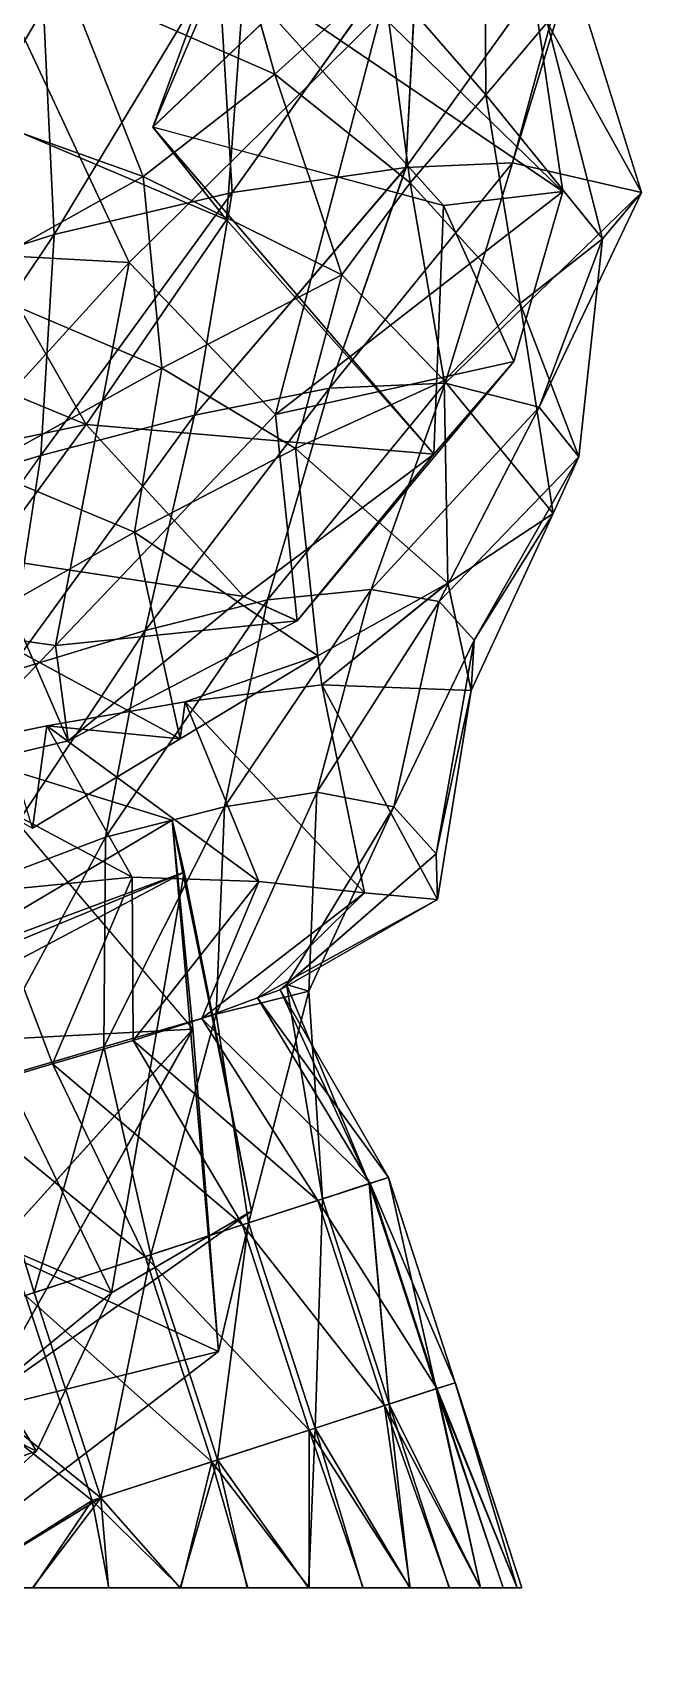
# Model space of a CAD drawing. Header units: metres. Extents: x -17 to 48, y -1 to 120.
# Drawn here: x 13.68 to 17.91, y -0.49 to 10.81 of the extents above; entities that cross this region are included whole.
import ezdxf

# ---------------------------------------------------------------- set-up
doc = ezdxf.new("R2010")
doc.units = ezdxf.units.M

msp = doc.modelspace()

# ---------------------------------------------------------------- linework, layer by layer
for points in [[(12.4958, 10.5227, 4.25521), (13.7585, 10.9759, 4.05256), (13.3732, 12.5037, 3.91845), (13.3733, 12.5038, 3.91855)], [(15.3671, 10.519, -5.89908), (13.9216, 11.1535, -7.19737), (14.9835, 11.8779, -6.275), (14.9836, 11.878, -6.2749)], [(16.1179, 11.2004, -4.66336), (15.3671, 10.519, -5.89908), (14.9835, 11.8779, -6.275), (14.9836, 11.878, -6.2749)], [(16.8323, 10.375, -2.85809), (16.1179, 11.2004, -4.66336), (16.8246, 11.9049, -3.23394), (16.8247, 11.905, -3.23384)], [(17.2585, 10.8785, -1.36343), (16.8323, 10.375, -2.85809), (16.8246, 11.9049, -3.23394), (16.8247, 11.905, -3.23384)], [(13.9216, 11.1535, -7.19737), (12.8045, 10.3958, -7.99098), (12.5829, 11.6429, -8.73798), (12.583, 11.643, -8.73788)], [(16.2782, 9.87084, 2.86378), (17.0173, 9.90158, 1.68117), (17.549, 11.6411, 1.80813), (17.5491, 11.6412, 1.80823)], [(16.2782, 9.87084, 2.86378), (17.549, 11.6411, 1.80813), (16.3639, 11.5147, 2.85095), (16.364, 11.5148, 2.85105)], [(17.0173, 9.90158, 1.68117), (17.4058, 11.3287, 0.263998), (17.549, 11.6411, 1.80813), (17.5491, 11.6412, 1.80823)], [(15.07, 9.69687, 3.5366), (16.3639, 11.5147, 2.85095), (14.9759, 11.2935, 3.39629), (14.976, 11.2936, 3.39639)], [(15.07, 9.69687, 3.5366), (16.2782, 9.87084, 2.86378), (16.3639, 11.5147, 2.85095), (16.364, 11.5148, 2.85105)], [(17.0173, 9.90158, 1.68117), (17.9144, 9.69568, 0.47882), (17.4058, 11.3287, 0.263998), (17.4059, 11.3288, 0.264098)], [(17.9144, 9.69568, 0.47882), (17.2585, 10.8785, -1.36343), (17.4058, 11.3287, 0.263998), (17.4059, 11.3288, 0.264098)], [(13.8332, 9.40473, 3.92781), (14.9759, 11.2935, 3.39629), (13.7585, 10.9759, 4.05256), (13.7586, 10.976, 4.05266)], [(13.8332, 9.40473, 3.92781), (15.07, 9.69687, 3.5366), (14.9759, 11.2935, 3.39629), (14.976, 11.2936, 3.39639)], [(16.3081, 9.76289, -4.2977), (15.3671, 10.519, -5.89908), (16.1179, 11.2004, -4.66336), (16.118, 11.2005, -4.66326)], [(16.8323, 10.375, -2.85809), (16.3081, 9.76289, -4.2977), (16.1179, 11.2004, -4.66336), (16.118, 11.2005, -4.66326)], [(14.4518, 9.80709, -6.91258), (12.8045, 10.3958, -7.99098), (13.9216, 11.1535, -7.19737), (13.9217, 11.1536, -7.19727)], [(15.3671, 10.519, -5.89908), (14.4518, 9.80709, -6.91258), (13.9216, 11.1535, -7.19737), (13.9217, 11.1536, -7.19727)], [(12.6193, 9.02025, 4.19173), (13.7585, 10.9759, 4.05256), (12.4958, 10.5227, 4.25521), (12.4959, 10.5228, 4.25531)], [(12.6193, 9.02025, 4.19173), (13.8332, 9.40473, 3.92781), (13.7585, 10.9759, 4.05256), (13.7586, 10.976, 4.05266)], [(17.6435, 9.37545, -1.13575), (16.8323, 10.375, -2.85809), (17.2585, 10.8785, -1.36343), (17.2586, 10.8786, -1.36333)], [(17.9144, 9.69568, 0.47882), (17.6435, 9.37545, -1.13575), (17.2585, 10.8785, -1.36343), (17.2586, 10.8786, -1.36333)], [(15.833, 9.12424, -5.62883), (14.4518, 9.80709, -6.91258), (15.3671, 10.519, -5.89908), (15.3672, 10.5191, -5.89898)], [(16.3081, 9.76289, -4.2977), (15.833, 9.12424, -5.62883), (15.3671, 10.519, -5.89908), (15.3672, 10.5191, -5.89898)], [(14.4518, 9.80709, -6.91258), (13.1549, 9.08289, -7.43593), (12.8045, 10.3958, -7.99098), (12.8046, 10.3959, -7.99088)], [(17.0717, 8.9249, -2.54912), (16.3081, 9.76289, -4.2977), (16.8323, 10.375, -2.85809), (16.8324, 10.3751, -2.85799)], [(17.6435, 9.37545, -1.13575), (17.0717, 8.9249, -2.54912), (16.8323, 10.375, -2.85809), (16.8324, 10.3751, -2.85799)], [(14.8095, 8.14967, 3.49026), (15.7468, 8.33616, 2.67079), (16.2782, 9.87084, 2.86378), (16.2783, 9.87094, 2.86388)], [(14.8095, 8.14967, 3.49026), (16.2782, 9.87084, 2.86378), (15.07, 9.69687, 3.5366), (15.0701, 9.69697, 3.5367)], [(15.7468, 8.33616, 2.67079), (16.5493, 8.37176, 1.66407), (17.0173, 9.90158, 1.68117), (17.0174, 9.90168, 1.68127)], [(15.7468, 8.33616, 2.67079), (17.0173, 9.90158, 1.68117), (16.2782, 9.87084, 2.86378), (16.2783, 9.87094, 2.86388)], [(16.5493, 8.37176, 1.66407), (17.9144, 9.69568, 0.47882), (17.0173, 9.90158, 1.68117), (17.0174, 9.90168, 1.68127)], [(14.5806, 8.47645, -6.23354), (13.1549, 9.08289, -7.43593), (14.4518, 9.80709, -6.91258), (14.4519, 9.80719, -6.91248)], [(15.833, 9.12424, -5.62883), (14.5806, 8.47645, -6.23354), (14.4518, 9.80709, -6.91258), (14.4519, 9.80719, -6.91248)], [(16.5435, 8.38961, -3.89029), (15.833, 9.12424, -5.62883), (16.3081, 9.76289, -4.2977), (16.3082, 9.76299, -4.2976)], [(17.0717, 8.9249, -2.54912), (16.5435, 8.38961, -3.89029), (16.3081, 9.76289, -4.2977), (16.3082, 9.76299, -4.2976)], [(13.7416, 7.87, 4.07121), (14.8095, 8.14967, 3.49026), (15.07, 9.69687, 3.5366), (15.0701, 9.69697, 3.5367)], [(13.7416, 7.87, 4.07121), (15.07, 9.69687, 3.5366), (13.8332, 9.40473, 3.92781), (13.8333, 9.40483, 3.92791)], [(16.5493, 8.37176, 1.66407), (17.2032, 8.20484, 0.582526), (17.9144, 9.69568, 0.47882), (17.9145, 9.69578, 0.47892)], [(17.2032, 8.20484, 0.582526), (17.6435, 9.37545, -1.13575), (17.9144, 9.69568, 0.47882), (17.9145, 9.69578, 0.47892)], [(12.569, 7.51751, 4.33301), (13.7416, 7.87, 4.07121), (13.8332, 9.40473, 3.92781), (13.8333, 9.40483, 3.92791)], [(12.569, 7.51751, 4.33301), (13.8332, 9.40473, 3.92781), (12.6193, 9.02025, 4.19173), (12.6194, 9.02035, 4.19183)], [(17.4782, 7.85966, -0.849536), (17.0717, 8.9249, -2.54912), (17.6435, 9.37545, -1.13575), (17.6436, 9.37556, -1.13565)], [(17.2032, 8.20484, 0.582526), (17.4782, 7.85966, -0.849536), (17.6435, 9.37545, -1.13575), (17.6436, 9.37556, -1.13565)], [(14.5806, 8.47645, -6.23354), (13.3268, 7.78075, -6.74732), (13.1549, 9.08289, -7.43593), (13.155, 9.08299, -7.43582)], [(15.5102, 7.91755, -4.69025), (14.5806, 8.47645, -6.23354), (15.833, 9.12424, -5.62883), (15.8331, 9.12434, -5.62873)], [(16.5435, 8.38961, -3.89029), (15.5102, 7.91755, -4.69025), (15.833, 9.12424, -5.62883), (15.8331, 9.12434, -5.62873)], [(17.3019, 7.46512, -2.2809), (16.5435, 8.38961, -3.89029), (17.0717, 8.9249, -2.54912), (17.0718, 8.925, -2.54902)], [(17.4782, 7.85966, -0.849536), (17.3019, 7.46512, -2.2809), (17.0717, 8.9249, -2.54912), (17.0718, 8.925, -2.54902)], [(14.3918, 7.33539, -5.25502), (13.3268, 7.78075, -6.74732), (14.5806, 8.47645, -6.23354), (14.5807, 8.47655, -6.23344)], [(15.5102, 7.91755, -4.69025), (14.3918, 7.33539, -5.25502), (14.5806, 8.47645, -6.23354), (14.5807, 8.47655, -6.23344)], [(15.3167, 6.86527, 2.77426), (16.0361, 6.93804, 1.83185), (16.5493, 8.37176, 1.66407), (16.5494, 8.37186, 1.66417)], [(15.3167, 6.86527, 2.77426), (16.5493, 8.37176, 1.66407), (15.7468, 8.33616, 2.67079), (15.7469, 8.33626, 2.67089)], [(16.5686, 6.9828, -3.43937), (15.5102, 7.91755, -4.69025), (16.5435, 8.38961, -3.89029), (16.5436, 8.38971, -3.89019)], [(16.0361, 6.93804, 1.83185), (17.2032, 8.20484, 0.582526), (16.5493, 8.37176, 1.66407), (16.5494, 8.37186, 1.66417)], [(17.3019, 7.46512, -2.2809), (16.5686, 6.9828, -3.43937), (16.5435, 8.38961, -3.89029), (16.5436, 8.38971, -3.89019)], [(14.4668, 6.65352, 3.60623), (15.3167, 6.86527, 2.77426), (15.7468, 8.33616, 2.67079), (15.7469, 8.33626, 2.67089)], [(14.4668, 6.65352, 3.60623), (15.7468, 8.33616, 2.67079), (14.8095, 8.14967, 3.49026), (14.8096, 8.14977, 3.49036)], [(13.5093, 6.36076, 4.2313), (14.4668, 6.65352, 3.60623), (14.8095, 8.14967, 3.49026), (14.8096, 8.14977, 3.49036)], [(13.5093, 6.36076, 4.2313), (14.8095, 8.14967, 3.49026), (13.7416, 7.87, 4.07121), (13.7417, 7.8701, 4.07131)], [(16.0361, 6.93804, 1.83185), (16.5089, 6.85488, 0.765178), (17.2032, 8.20484, 0.582526), (17.2033, 8.20494, 0.582626)], [(16.5089, 6.85488, 0.765178), (17.4782, 7.85966, -0.849536), (17.2032, 8.20484, 0.582526), (17.2033, 8.20494, 0.582626)], [(15.6654, 6.4768, -4.23672), (14.3918, 7.33539, -5.25502), (15.5102, 7.91755, -4.69025), (15.5103, 7.91765, -4.69015)], [(16.5686, 6.9828, -3.43937), (15.6654, 6.4768, -4.23672), (15.5102, 7.91755, -4.69025), (15.5103, 7.91765, -4.69015)], [(12.4344, 6.0333, 4.64008), (13.5093, 6.36076, 4.2313), (13.7416, 7.87, 4.07121), (13.7417, 7.8701, 4.07131)], [(12.4344, 6.0333, 4.64008), (13.7416, 7.87, 4.07121), (12.569, 7.51751, 4.33301), (12.5691, 7.51761, 4.33311)], [(16.5089, 6.85488, 0.765178), (16.7522, 6.58456, -0.516567), (17.4782, 7.85966, -0.849536), (17.4783, 7.85976, -0.849436)], [(16.7522, 6.58456, -0.516567), (17.3019, 7.46512, -2.2809), (17.4782, 7.85966, -0.849536), (17.4783, 7.85976, -0.849436)], [(14.3918, 7.33539, -5.25502), (13.2521, 6.6887, -5.72432), (13.3268, 7.78075, -6.74732), (13.3269, 7.78085, -6.74722)], [(16.7303, 6.2366, -1.72776), (16.5686, 6.9828, -3.43937), (17.3019, 7.46512, -2.2809), (17.302, 7.46522, -2.2808)], [(16.7522, 6.58456, -0.516567), (16.7303, 6.2366, -1.72776), (17.3019, 7.46512, -2.2809), (17.302, 7.46522, -2.2808)], [(14.7095, 5.90059, -4.87857), (13.2521, 6.6887, -5.72432), (14.3918, 7.33539, -5.25502), (14.3919, 7.33549, -5.25492)], [(15.6654, 6.4768, -4.23672), (14.7095, 5.90059, -4.87857), (14.3918, 7.33539, -5.25502), (14.3919, 7.33549, -5.25492)], [(15.0182, 5.42734, 3.00026), (15.6593, 5.52929, 2.0534), (16.0361, 6.93804, 1.83185), (16.0362, 6.93814, 1.83195)], [(15.0182, 5.42734, 3.00026), (16.0361, 6.93804, 1.83185), (15.3167, 6.86527, 2.77426), (15.3168, 6.86537, 2.77436)], [(15.6593, 5.52929, 2.0534), (16.5089, 6.85488, 0.765178), (16.0361, 6.93804, 1.83185), (16.0362, 6.93814, 1.83195)], [(15.6928, 6.27459, -2.41986), (15.6654, 6.4768, -4.23672), (16.5686, 6.9828, -3.43937), (16.5687, 6.9829, -3.43927)], [(16.7303, 6.2366, -1.72776), (15.6928, 6.27459, -2.41986), (16.5686, 6.9828, -3.43937), (16.5687, 6.9829, -3.43927)], [(14.1898, 5.21756, 3.817), (15.0182, 5.42734, 3.00026), (15.3167, 6.86527, 2.77426), (15.3168, 6.86537, 2.77436)], [(14.1898, 5.21756, 3.817), (15.3167, 6.86527, 2.77426), (14.4668, 6.65352, 3.60623), (14.4669, 6.65362, 3.60633)], [(15.6593, 5.52929, 2.0534), (16.1931, 5.42774, 1.04064), (16.5089, 6.85488, 0.765178), (16.509, 6.85498, 0.765278)], [(16.1931, 5.42774, 1.04064), (16.7522, 6.58456, -0.516567), (16.5089, 6.85488, 0.765178), (16.509, 6.85498, 0.765278)], [(14.7095, 5.90059, -4.87857), (13.6827, 5.27815, -5.38441), (13.2521, 6.6887, -5.72432), (13.2522, 6.6888, -5.72422)], [(13.2838, 4.87733, 4.56825), (14.1898, 5.21756, 3.817), (14.4668, 6.65352, 3.60623), (14.4669, 6.65362, 3.60633)], [(13.2838, 4.87733, 4.56825), (14.4668, 6.65352, 3.60623), (13.5093, 6.36076, 4.2313), (13.5094, 6.36086, 4.2314)], [(16.1931, 5.42774, 1.04064), (16.4886, 5.10169, -0.218547), (16.7522, 6.58456, -0.516567), (16.7523, 6.58466, -0.516467)], [(16.4886, 5.10169, -0.218547), (16.7303, 6.2366, -1.72776), (16.7522, 6.58456, -0.516567), (16.7523, 6.58466, -0.516467)], [(14.7437, 6.15777, -3.07104), (14.7095, 5.90059, -4.87857), (15.6654, 6.4768, -4.23672), (15.6655, 6.4769, -4.23662)], [(15.6928, 6.27459, -2.41986), (14.7437, 6.15777, -3.07104), (15.6654, 6.4768, -4.23672), (15.6655, 6.4769, -4.23662)], [(15.9901, 4.83062, -2.7934), (14.7437, 6.15777, -3.07104), (15.6928, 6.27459, -2.41986), (15.6929, 6.27469, -2.41976)], [(16.4969, 4.78338, -1.5403), (15.9901, 4.83062, -2.7934), (15.6928, 6.27459, -2.41986), (15.6929, 6.27469, -2.41976)], [(16.4969, 4.78338, -1.5403), (15.6928, 6.27459, -2.41986), (16.7303, 6.2366, -1.72776), (16.7304, 6.2367, -1.72766)], [(16.4886, 5.10169, -0.218547), (16.4969, 4.78338, -1.5403), (16.7303, 6.2366, -1.72776), (16.7304, 6.2367, -1.72766)], [(15.2551, 4.90809, -3.78947), (13.783, 5.99131, -3.68684), (14.7437, 6.15777, -3.07104), (14.7438, 6.15787, -3.07094)], [(14.7437, 6.15777, -3.07104), (13.783, 5.99131, -3.68684), (14.7095, 5.90059, -4.87857), (14.7096, 5.90069, -4.87847)], [(15.9901, 4.83062, -2.7934), (15.2551, 4.90809, -3.78947), (14.7437, 6.15777, -3.07104), (14.7438, 6.15787, -3.07094)], [(14.3759, 4.93936, -4.64136), (12.7926, 5.78333, -4.28592), (13.783, 5.99131, -3.68684), (13.7831, 5.99141, -3.68674)], [(13.783, 5.99131, -3.68684), (12.7926, 5.78333, -4.28592), (13.6827, 5.27815, -5.38441), (13.6828, 5.27825, -5.38431)], [(13.783, 5.99131, -3.68684), (13.6827, 5.27815, -5.38441), (14.7095, 5.90059, -4.87857), (14.7096, 5.90069, -4.87847)], [(15.2551, 4.90809, -3.78947), (14.3759, 4.93936, -4.64136), (13.783, 5.99131, -3.68684), (13.7831, 5.99141, -3.68674)], [(14.3759, 4.93936, -4.64136), (13.3665, 4.83878, -5.38504), (12.7926, 5.78333, -4.28592), (12.7927, 5.78343, -4.28582)], [(14.1796, 3.76011, 4.0755), (14.9585, 3.98736, 3.27258), (15.0182, 5.42734, 3.00026), (15.0183, 5.42744, 3.00036)], [(14.1796, 3.76011, 4.0755), (15.0182, 5.42734, 3.00026), (14.1898, 5.21756, 3.817), (14.1899, 5.21766, 3.8171)], [(14.9585, 3.98736, 3.27258), (15.6033, 4.14679, 2.37615), (15.6593, 5.52929, 2.0534), (15.6594, 5.52939, 2.0535)], [(14.9585, 3.98736, 3.27258), (15.6593, 5.52929, 2.0534), (15.0182, 5.42734, 3.00026), (15.0183, 5.42744, 3.00036)], [(15.4477, 4.19313, 1.25841), (16.4886, 5.10169, -0.218547), (16.1931, 5.42774, 1.04064), (16.1932, 5.42784, 1.04074)], [(15.6033, 4.14679, 2.37615), (15.4477, 4.19313, 1.25841), (16.1931, 5.42774, 1.04064), (16.1932, 5.42784, 1.04074)], [(15.6033, 4.14679, 2.37615), (16.1931, 5.42774, 1.04064), (15.6593, 5.52929, 2.0534), (15.6594, 5.52939, 2.0535)], [(13.2558, 3.48827, 4.78288), (14.1796, 3.76011, 4.0755), (14.1898, 5.21756, 3.817), (14.1899, 5.21766, 3.8171)], [(13.2558, 3.48827, 4.78288), (14.1898, 5.21756, 3.817), (13.2838, 4.87733, 4.56825), (13.2839, 4.87743, 4.56835)], [(15.4477, 4.19313, 1.25841), (15.404, 4.15513, -0.003259), (16.4886, 5.10169, -0.218547), (16.4887, 5.10179, -0.218447)], [(15.404, 4.15513, -0.003259), (16.4969, 4.78338, -1.5403), (16.4886, 5.10169, -0.218547), (16.4887, 5.10179, -0.218447)], [(13.8227, 3.64234, -4.0829), (13.3665, 4.83878, -5.38504), (14.3759, 4.93936, -4.64136), (14.376, 4.93946, -4.64125)], [(14.3831, 3.80284, -3.20725), (13.8227, 3.64234, -4.0829), (14.3759, 4.93936, -4.64136), (14.376, 4.93946, -4.64125)], [(14.3831, 3.80284, -3.20725), (14.3759, 4.93936, -4.64136), (15.2551, 4.90809, -3.78947), (15.2552, 4.90819, -3.78937)], [(14.8591, 3.9561, -2.27586), (14.3831, 3.80284, -3.20725), (15.2551, 4.90809, -3.78947), (15.2552, 4.90819, -3.78937)], [(14.8591, 3.9561, -2.27586), (15.2551, 4.90809, -3.78947), (15.9901, 4.83062, -2.7934), (15.9902, 4.83072, -2.7933)], [(13.8227, 3.64234, -4.0829), (13.0961, 3.42667, -4.86459), (13.3665, 4.83878, -5.38504), (13.3666, 4.83888, -5.38494)], [(15.247, 4.09933, -1.19385), (14.8591, 3.9561, -2.27586), (15.9901, 4.83062, -2.7934), (15.9902, 4.83072, -2.7933)], [(15.247, 4.09933, -1.19385), (15.9901, 4.83062, -2.7934), (16.4969, 4.78338, -1.5403), (16.497, 4.78348, -1.5402)], [(15.404, 4.15513, -0.003259), (15.247, 4.09933, -1.19385), (16.4969, 4.78338, -1.5403), (16.497, 4.78348, -1.5402)], [(16.0235, 2.80892, 1.28585), (15.404, 4.15513, -0.003259), (15.4477, 4.19313, 1.25841), (15.4478, 4.19323, 1.25851)], [(15.6983, 2.70326, 2.35459), (16.0235, 2.80892, 1.28585), (15.4477, 4.19313, 1.25841), (15.4478, 4.19323, 1.25851)], [(15.6983, 2.70326, 2.35459), (15.4477, 4.19313, 1.25841), (15.6033, 4.14679, 2.37615), (15.6034, 4.14689, 2.37625)], [(16.0284, 2.81053, -1.26189), (14.8591, 3.9561, -2.27586), (15.247, 4.09933, -1.19385), (15.2471, 4.09943, -1.19375)], [(15.1848, 2.53643, 3.34833), (15.6033, 4.14679, 2.37615), (14.9585, 3.98736, 3.27258), (14.9586, 3.98746, 3.27268)], [(15.1848, 2.53643, 3.34833), (15.6983, 2.70326, 2.35459), (15.6033, 4.14679, 2.37615), (15.6034, 4.14689, 2.37625)], [(16.156, 2.852), (15.247, 4.09933, -1.19385), (15.404, 4.15513, -0.003259), (15.4041, 4.15523, -0.003159)], [(16.156, 2.852), (16.0284, 2.81053, -1.26189), (15.247, 4.09933, -1.19385), (15.2471, 4.09943, -1.19375)], [(16.0235, 2.80892, 1.28585), (16.156, 2.852), (15.404, 4.15513, -0.003259), (15.4041, 4.15523, -0.003159)], [(14.5042, 2.31527, 4.22207), (14.9585, 3.98736, 3.27258), (14.1796, 3.76011, 4.0755), (14.1797, 3.76021, 4.0756)], [(15.666, 2.69276, -2.43271), (14.3831, 3.80284, -3.20725), (14.8591, 3.9561, -2.27586), (14.8592, 3.9562, -2.27576)], [(14.5042, 2.31527, 4.22207), (15.1848, 2.53643, 3.34833), (14.9585, 3.98736, 3.27258), (14.9586, 3.98746, 3.27268)], [(16.0284, 2.81053, -1.26189), (15.666, 2.69276, -2.43271), (14.8591, 3.9561, -2.27586), (14.8592, 3.9562, -2.27576)], [(13.6954, 2.05249, 4.9349), (14.1796, 3.76011, 4.0755), (13.2558, 3.48827, 4.78288), (13.2559, 3.48837, 4.78298)], [(13.6954, 2.05249, 4.9349), (14.5042, 2.31527, 4.22207), (14.1796, 3.76011, 4.0755), (14.1797, 3.76021, 4.0756)], [(15.1431, 2.52286, -3.41274), (13.8227, 3.64234, -4.0829), (14.3831, 3.80284, -3.20725), (14.3832, 3.80294, -3.20715)], [(15.666, 2.69276, -2.43271), (15.1431, 2.52286, -3.41274), (14.3831, 3.80284, -3.20725), (14.3832, 3.80294, -3.20715)], [(14.4651, 2.30258, -4.26311), (13.0961, 3.42667, -4.86459), (13.8227, 3.64234, -4.0829), (13.8228, 3.64244, -4.0828)], [(15.1431, 2.52286, -3.41274), (14.4651, 2.30258, -4.26311), (13.8227, 3.64234, -4.0829), (13.8228, 3.64244, -4.0828)], [(12.7633, 1.74964, 5.4847), (13.6954, 2.05249, 4.9349), (13.2558, 3.48827, 4.78288), (13.2559, 3.48837, 4.78298)], [(14.4651, 2.30258, -4.26311), (13.6341, 2.03258, -4.97883), (13.0961, 3.42667, -4.86459), (13.0962, 3.42677, -4.86449)], [(16.4868, 1.38292, 1.28585), (16.156, 2.852), (16.0235, 2.80892, 1.28585), (16.0236, 2.80902, 1.28595)], [(16.6194, 1.426), (16.0284, 2.81053, -1.26189), (16.156, 2.852), (16.1561, 2.8521, 0.0001)], [(16.4868, 1.38292, 1.28585), (16.6194, 1.426), (16.156, 2.852), (16.1561, 2.8521, 0.0001)], [(16.4917, 1.38453, -1.26189), (15.666, 2.69276, -2.43271), (16.0284, 2.81053, -1.26189), (16.0285, 2.81063, -1.26179)], [(16.1616, 1.27726, 2.35459), (16.0235, 2.80892, 1.28585), (15.6983, 2.70326, 2.35459), (15.6984, 2.70336, 2.35469)], [(16.1616, 1.27726, 2.35459), (16.4868, 1.38292, 1.28585), (16.0235, 2.80892, 1.28585), (16.0236, 2.80902, 1.28595)], [(16.6194, 1.426), (16.4917, 1.38453, -1.26189), (16.0284, 2.81053, -1.26189), (16.0285, 2.81063, -1.26179)], [(16.1293, 1.26676, -2.43271), (15.1431, 2.52286, -3.41274), (15.666, 2.69276, -2.43271), (15.6661, 2.69286, -2.43261)], [(15.6482, 1.11044, 3.34833), (15.6983, 2.70326, 2.35459), (15.1848, 2.53643, 3.34833), (15.1849, 2.53653, 3.34843)], [(15.6482, 1.11044, 3.34833), (16.1616, 1.27726, 2.35459), (15.6983, 2.70326, 2.35459), (15.6984, 2.70336, 2.35469)], [(16.4917, 1.38453, -1.26189), (16.1293, 1.26676, -2.43271), (15.666, 2.69276, -2.43271), (15.6661, 2.69286, -2.43261)], [(15.6064, 1.09686, -3.41274), (14.4651, 2.30258, -4.26311), (15.1431, 2.52286, -3.41274), (15.1432, 2.52296, -3.41264)], [(14.9675, 0.88927, 4.22207), (15.1848, 2.53643, 3.34833), (14.5042, 2.31527, 4.22207), (14.5043, 2.31537, 4.22217)], [(14.9675, 0.88927, 4.22207), (15.6482, 1.11044, 3.34833), (15.1848, 2.53643, 3.34833), (15.1849, 2.53653, 3.34843)], [(16.1293, 1.26676, -2.43271), (15.6064, 1.09686, -3.41274), (15.1431, 2.52286, -3.41274), (15.1432, 2.52296, -3.41264)], [(14.9285, 0.876587, -4.26311), (13.6341, 2.03258, -4.97883), (14.4651, 2.30258, -4.26311), (14.4652, 2.30268, -4.26301)], [(14.1587, 0.626491, 4.9349), (14.5042, 2.31527, 4.22207), (13.6954, 2.05249, 4.9349), (13.6955, 2.05259, 4.935)], [(14.1587, 0.626491, 4.9349), (14.9675, 0.88927, 4.22207), (14.5042, 2.31527, 4.22207), (14.5043, 2.31537, 4.22217)], [(15.6064, 1.09686, -3.41274), (14.9285, 0.876587, -4.26311), (14.4651, 2.30258, -4.26311), (14.4652, 2.30268, -4.26301)], [(14.1587, 0.626491, 4.9349), (13.6954, 2.05249, 4.9349), (12.7633, 1.74964, 5.4847), (12.7634, 1.74974, 5.4848)], [(12.689, 1.7255, -5.51869), (13.6341, 2.03258, -4.97883), (14.0975, 0.606586, -4.97883), (14.0976, 0.606686, -4.97872)], [(14.9285, 0.876587, -4.26311), (14.0975, 0.606586, -4.97883), (13.6341, 2.03258, -4.97883), (13.6342, 2.03268, -4.97872)], [(12.689, 1.7255, -5.51869), (14.0975, 0.606586, -4.97883), (13.1359, 0, -5.56363), (13.136, 0.0001, -5.56353)], [(14.1587, 0.626491, 4.9349), (12.7633, 1.74964, 5.4847), (13.1325, 0, 5.56494), (13.1326, 0.0001, 5.56504)], [(16.1293, 1.26676, -2.43271), (16.4917, 1.38453, -1.26189), (16.796, 0, -1.78867), (16.7961, 0.0001, -1.78857)], [(16.4868, 1.38292, 1.28585), (16.1616, 1.27726, 2.35459), (16.7953, 0, 1.79067), (16.7954, 0.0001, 1.79077)], [(16.6194, 1.426), (16.4868, 1.38292, 1.28585), (17.0499, 0, 0.611757), (17.05, 0.0001, 0.611857)], [(16.7953, 0, 1.79067), (16.9533, 0, 1.20993), (16.4868, 1.38292, 1.28585), (16.4869, 1.38302, 1.28595)], [(16.9533, 0, 1.20993), (17.0499, 0, 0.611757), (16.4868, 1.38292, 1.28585), (16.4869, 1.38302, 1.28595)], [(16.4917, 1.38453, -1.26189), (16.6194, 1.426), (17.05, 0, -0.611041), (17.0501, 0.0001, -0.610941)], [(17.05, 0, -0.611041), (16.9536, 0, -1.20854), (16.4917, 1.38453, -1.26189), (16.4918, 1.38463, -1.26179)], [(16.9536, 0, -1.20854), (16.796, 0, -1.78867), (16.4917, 1.38453, -1.26189), (16.4918, 1.38463, -1.26179)], [(17.0827, 0), (17.05, 0, -0.611041), (16.6194, 1.426), (16.6195, 1.4261, 0.0001)], [(17.0499, 0, 0.611757), (17.0827, 0), (16.6194, 1.426), (16.6195, 1.4261, 0.0001)], [(15.6064, 1.09686, -3.41274), (16.1293, 1.26676, -2.43271), (16.3074, 0, -2.88151), (16.3075, 0.0001, -2.88141)], [(16.1616, 1.27726, 2.35459), (15.6482, 1.11044, 3.34833), (16.3057, 0, 2.8845), (16.3058, 0.0001, 2.8846)], [(16.796, 0, -1.78867), (16.5798, 0, -2.34761), (16.1293, 1.26676, -2.43271), (16.1294, 1.26686, -2.43261)], [(16.5798, 0, -2.34761), (16.3074, 0, -2.88151), (16.1293, 1.26676, -2.43271), (16.1294, 1.26686, -2.43261)], [(16.3057, 0, 2.8845), (16.5786, 0, 2.35014), (16.1616, 1.27726, 2.35459), (16.1617, 1.27736, 2.35469)], [(16.5786, 0, 2.35014), (16.7953, 0, 1.79067), (16.1616, 1.27726, 2.35459), (16.1617, 1.27736, 2.35469)], [(14.9285, 0.876587, -4.26311), (15.6064, 1.09686, -3.41274), (15.6047, 0, -3.85892), (15.6048, 0.0001, -3.85882)], [(15.6482, 1.11044, 3.34833), (14.9675, 0.88927, 4.22207), (15.6015, 0, 3.86253), (15.6016, 0.0001, 3.86263)], [(15.6015, 0, 3.86253), (15.9792, 0, 3.38991), (15.6482, 1.11044, 3.34833), (15.6483, 1.11054, 3.34843)], [(15.9816, 0, -3.38656), (15.6047, 0, -3.85892), (15.6064, 1.09686, -3.41274), (15.6065, 1.09696, -3.41264)], [(16.3074, 0, -2.88151), (15.9816, 0, -3.38656), (15.6064, 1.09686, -3.41274), (15.6065, 1.09696, -3.41264)], [(15.9792, 0, 3.38991), (16.3057, 0, 2.8845), (15.6482, 1.11044, 3.34833), (15.6483, 1.11054, 3.34843)], [(14.0975, 0.606586, -4.97883), (14.9285, 0.876587, -4.26311), (14.7132, 0, -4.68664), (14.7133, 0.0001, -4.68654)], [(14.9675, 0.88927, 4.22207), (14.1587, 0.626491, 4.9349), (14.7092, 0, 4.68969), (14.7093, 0.0001, 4.68979)], [(14.7092, 0, 4.68969), (15.1754, 0, 4.29852), (14.9675, 0.88927, 4.22207), (14.9676, 0.889371, 4.22217)], [(15.1794, 0, -4.29476), (14.7132, 0, -4.68664), (14.9285, 0.876587, -4.26311), (14.9286, 0.876687, -4.26301)], [(15.6047, 0, -3.85892), (15.1794, 0, -4.29476), (14.9285, 0.876587, -4.26311), (14.9286, 0.876687, -4.26301)], [(15.1754, 0, 4.29852), (15.6015, 0, 3.86253), (14.9675, 0.88927, 4.22207), (14.9676, 0.889371, 4.22217)], [(13.1325, 0, 5.56494), (13.6836, 0, 5.32387), (14.1587, 0.626491, 4.9349), (14.1588, 0.626591, 4.935)], [(13.6873, 0, -5.32204), (13.1359, 0, -5.56363), (14.0975, 0.606586, -4.97883), (14.0976, 0.606686, -4.97872)], [(13.6836, 0, 5.32387), (14.2105, 0, 5.0318), (14.1587, 0.626491, 4.9349), (14.1588, 0.626591, 4.935)], [(14.2144, 0, -5.02939), (13.6873, 0, -5.32204), (14.0975, 0.606586, -4.97883), (14.0976, 0.606686, -4.97872)], [(14.7132, 0, -4.68664), (14.2144, 0, -5.02939), (14.0975, 0.606586, -4.97883), (14.0976, 0.606686, -4.97872)], [(14.2105, 0, 5.0318), (14.7092, 0, 4.68969), (14.1587, 0.626491, 4.9349), (14.1588, 0.626591, 4.935)]]:
    msp.add_3dface(points)
at = {"layer": '26'}
for points in [[(12.7945, 12.9905, -5.2689), (15.219, 12.0658, -5.08223), (12.6695, 10.5062, -5.99403), (12.6696, 10.5063, -5.99393)], [(17.0118, 12.1405, 1.12417), (17.3673, 9.70229, 0.338859), (15.011, 11.3061, -0.767987), (15.0111, 11.3062, -0.767887)], [(17.0118, 12.1405, 1.12417), (16.1012, 10.9349, 2.40831), (17.3673, 9.70229, 0.338859), (17.3674, 9.70239, 0.338959)], [(15.0302, 9.5068, -5.69047), (12.6695, 10.5062, -5.99403), (15.219, 12.0658, -5.08223), (15.2191, 12.0659, -5.08213)], [(16.349, 11.8921, -2.97857), (14.519, 10.1515, -3.57755), (15.219, 12.0658, -5.08223), (15.2191, 12.0659, -5.08213)], [(15.0302, 9.5068, -5.69047), (15.219, 12.0658, -5.08223), (14.519, 10.1515, -3.57755), (14.5191, 10.1516, -3.57745)], [(16.349, 11.8921, -2.97857), (15.011, 11.3061, -0.767987), (14.519, 10.1515, -3.57755), (14.5191, 10.1516, -3.57745)], [(14.3557, 9.21026, 3.26711), (13.2651, 11.5349, 3.56106), (12.0119, 9.33755, 3.50672), (12.012, 9.33765, 3.50682)], [(14.3557, 9.21026, 3.26711), (16.1012, 10.9349, 2.40831), (13.2651, 11.5349, 3.56106), (13.2652, 11.535, 3.56116)], [(16.5379, 9.6057, -2.15703), (14.519, 10.1515, -3.57755), (15.011, 11.3061, -0.767987), (15.0111, 11.3062, -0.767887)], [(16.5379, 9.6057, -2.15703), (15.011, 11.3061, -0.767987), (17.3673, 9.70229, 0.338859), (17.3674, 9.70239, 0.338959)], [(14.3557, 9.21026, 3.26711), (15.3725, 8.15466, 2.26524), (16.1012, 10.9349, 2.40831), (16.1013, 10.935, 2.40841)], [(17.3673, 9.70229, 0.338859), (16.1012, 10.9349, 2.40831), (15.3725, 8.15466, 2.26524), (15.3726, 8.15476, 2.26534)], [(11.3962, 9.18108, -3.97055), (12.6695, 10.5062, -5.99403), (14.0565, 8.08423, -5.1841), (14.0566, 8.08433, -5.184)], [(15.0302, 9.5068, -5.69047), (14.0565, 8.08423, -5.1841), (12.6695, 10.5062, -5.99403), (12.6696, 10.5063, -5.99393)], [(16.5379, 9.6057, -2.15703), (16.4715, 7.87781, -2.85102), (14.519, 10.1515, -3.57755), (14.5191, 10.1516, -3.57745)], [(15.0302, 9.5068, -5.69047), (14.519, 10.1515, -3.57755), (16.4715, 7.87781, -2.85102), (16.4715, 7.87791, -2.85092)], [(17.0279, 8.52143, -0.896124), (17.3673, 9.70229, 0.338859), (15.3725, 8.15466, 2.26524), (15.3726, 8.15476, 2.26534)], [(17.0279, 8.52143, -0.896124), (16.4715, 7.87781, -2.85102), (16.5379, 9.6057, -2.15703), (16.538, 9.6058, -2.15693)], [(17.0279, 8.52143, -0.896124), (16.5379, 9.6057, -2.15703), (17.3673, 9.70229, 0.338859), (17.3674, 9.70239, 0.338959)], [(15.0302, 9.5068, -5.69047), (16.4715, 7.87781, -2.85102), (14.0565, 8.08423, -5.1841), (14.0566, 8.08433, -5.184)], [(12.1502, 6.7879, 1.83003), (14.3557, 9.21026, 3.26711), (12.0119, 9.33755, 3.50672), (12.012, 9.33765, 3.50682)], [(11.3962, 9.18108, -3.97055), (14.0565, 8.08423, -5.1841), (11.0829, 7.45921, -3.5134), (11.083, 7.45931, -3.5133)], [(12.1502, 6.7879, 1.83003), (13.8429, 6.54942, 1.35597), (14.3557, 9.21026, 3.26711), (14.3558, 9.21036, 3.26721)], [(14.3557, 9.21026, 3.26711), (13.8429, 6.54942, 1.35597), (15.3725, 8.15466, 2.26524), (15.3726, 8.15476, 2.26534)], [(17.0279, 8.52143, -0.896124), (15.3725, 8.15466, 2.26524), (15.5232, 6.71974, -0.181923), (15.5233, 6.71984, -0.181823)], [(17.0279, 8.52143, -0.896124), (15.5232, 6.71974, -0.181923), (16.4715, 7.87781, -2.85102), (16.4715, 7.87791, -2.85092)], [(15.5232, 6.71974, -0.181923), (15.3725, 8.15466, 2.26524), (13.8429, 6.54942, 1.35597), (13.843, 6.54952, 1.35607)], [(13.3775, 7.15659, -2.46616), (11.0829, 7.45921, -3.5134), (14.0565, 8.08423, -5.1841), (14.0566, 8.08433, -5.184)], [(15.152, 6.88993, -3.34273), (13.3775, 7.15659, -2.46616), (14.0565, 8.08423, -5.1841), (14.0566, 8.08433, -5.184)], [(15.152, 6.88993, -3.34273), (14.0565, 8.08423, -5.1841), (16.4715, 7.87781, -2.85102), (16.4715, 7.87791, -2.85092)], [(15.152, 6.88993, -3.34273), (16.4715, 7.87781, -2.85102), (15.5232, 6.71974, -0.181923), (15.5233, 6.71984, -0.181823)], [(12.9932, 5.66204, -0.561269), (13.3775, 7.15659, -2.46616), (13.9307, 5.8868, -1.37458), (13.9308, 5.8869, -1.37448)], [(15.152, 6.88993, -3.34273), (13.9307, 5.8868, -1.37458), (13.3775, 7.15659, -2.46616), (13.3776, 7.15669, -2.46606)], [(12.1502, 6.7879, 1.83003), (12.9932, 5.66204, -0.561269), (13.8429, 6.54942, 1.35597), (13.843, 6.54952, 1.35607)], [(15.152, 6.88993, -3.34273), (15.5232, 6.71974, -0.181923), (13.9307, 5.8868, -1.37458), (13.9308, 5.8869, -1.37448)], [(15.5232, 6.71974, -0.181923), (13.8429, 6.54942, 1.35597), (13.9307, 5.8868, -1.37458), (13.9308, 5.8869, -1.37448)], [(12.9932, 5.66204, -0.561269), (13.9307, 5.8868, -1.37458), (13.8429, 6.54942, 1.35597), (13.843, 6.54952, 1.35607)]]:
    msp.add_3dface(points, dxfattribs=at)
at = {"layer": '27'}
for points in [[(12.4474, 4.02582, 0.600708), (13.1722, 5.79285, 3.04394), (14.653, 5.33587, 0.894349), (14.6531, 5.33597, 0.894449)], [(13.1722, 5.79285, 3.04394), (12.9077, 3.7825, 4.36243), (14.7982, 3.88244, 2.66642), (14.7983, 3.88254, 2.66652)], [(13.1722, 5.79285, 3.04394), (14.7982, 3.88244, 2.66642), (14.653, 5.33587, 0.894349), (14.6531, 5.33597, 0.894449)], [(12.4474, 4.02582, 0.600708), (14.653, 5.33587, 0.894349), (14.7378, 4.97332, -0.825616), (14.7379, 4.97342, -0.825516)], [(14.7982, 3.88244, 2.66642), (14.9758, 1.64345, 0.757749), (14.653, 5.33587, 0.894349), (14.6531, 5.33597, 0.894449)], [(15.2047, 2.61746, -0.750535), (14.653, 5.33587, 0.894349), (14.9758, 1.64345, 0.757749), (14.9759, 1.64355, 0.757849)], [(14.7378, 4.97332, -0.825616), (14.653, 5.33587, 0.894349), (15.2047, 2.61746, -0.750535), (15.2048, 2.61756, -0.750435)], [(12.4474, 4.02582, 0.600708), (14.7378, 4.97332, -0.825616), (12.4699, 3.7705, -2.41926), (12.47, 3.7706, -2.41916)], [(13.1038, 4.36603, -4.00307), (12.4699, 3.7705, -2.41926), (14.7378, 4.97332, -0.825616), (14.7379, 4.97342, -0.825516)], [(13.1038, 4.36603, -4.00307), (14.7378, 4.97332, -0.825616), (14.2321, 2.04922, -3.03045), (14.2322, 2.04932, -3.03035)], [(14.2321, 2.04922, -3.03045), (14.7378, 4.97332, -0.825616), (15.2047, 2.61746, -0.750535), (15.2048, 2.61756, -0.750435)], [(13.1038, 4.36603, -4.00307), (14.2321, 2.04922, -3.03045), (12.6156, 2.73882, -4.50551), (12.6157, 2.73892, -4.50541)], [(13.3386, 1.29572, 3.57685), (14.7982, 3.88244, 2.66642), (12.9077, 3.7825, 4.36243), (12.9078, 3.7826, 4.36253)], [(13.3386, 1.29572, 3.57685), (13.4167, 2.35682, 1.16627), (14.7982, 3.88244, 2.66642), (14.7983, 3.88254, 2.66652)], [(13.4167, 2.35682, 1.16627), (14.9758, 1.64345, 0.757749), (14.7982, 3.88244, 2.66642), (14.7983, 3.88254, 2.66652)], [(12.3677, 0.478764, -4.28094), (12.6156, 2.73882, -4.50551), (13.7103, 0.949962, -2.65163), (13.7104, 0.950062, -2.65153)], [(14.2321, 2.04922, -3.03045), (13.7103, 0.949962, -2.65163), (12.6156, 2.73882, -4.50551), (12.6157, 2.73892, -4.50541)], [(13.2061, 1.20561, -0.983033), (15.2047, 2.61746, -0.750535), (14.9758, 1.64345, 0.757749), (14.9759, 1.64355, 0.757849)], [(14.2321, 2.04922, -3.03045), (15.2047, 2.61746, -0.750535), (13.2061, 1.20561, -0.983033), (13.2062, 1.20571, -0.982933)], [(13.4167, 2.35682, 1.16627), (12.1871, -0.490519, 1.21111), (14.9758, 1.64345, 0.757749), (14.9759, 1.64355, 0.757849)], [(14.2321, 2.04922, -3.03045), (13.2061, 1.20561, -0.983033), (13.7103, 0.949962, -2.65163), (13.7104, 0.950062, -2.65153)], [(13.2061, 1.20561, -0.983033), (14.9758, 1.64345, 0.757749), (12.1871, -0.490519, 1.21111), (12.1872, -0.490419, 1.21121)], [(12.1534, -0.470202, -1.24947), (13.7103, 0.949962, -2.65163), (13.2061, 1.20561, -0.983033), (13.2062, 1.20571, -0.982933)], [(12.1534, -0.470202, -1.24947), (12.3677, 0.478764, -4.28094), (13.7103, 0.949962, -2.65163), (13.7104, 0.950062, -2.65153)]]:
    msp.add_3dface(points, dxfattribs=at)

doc.saveas('drawing.dxf')
